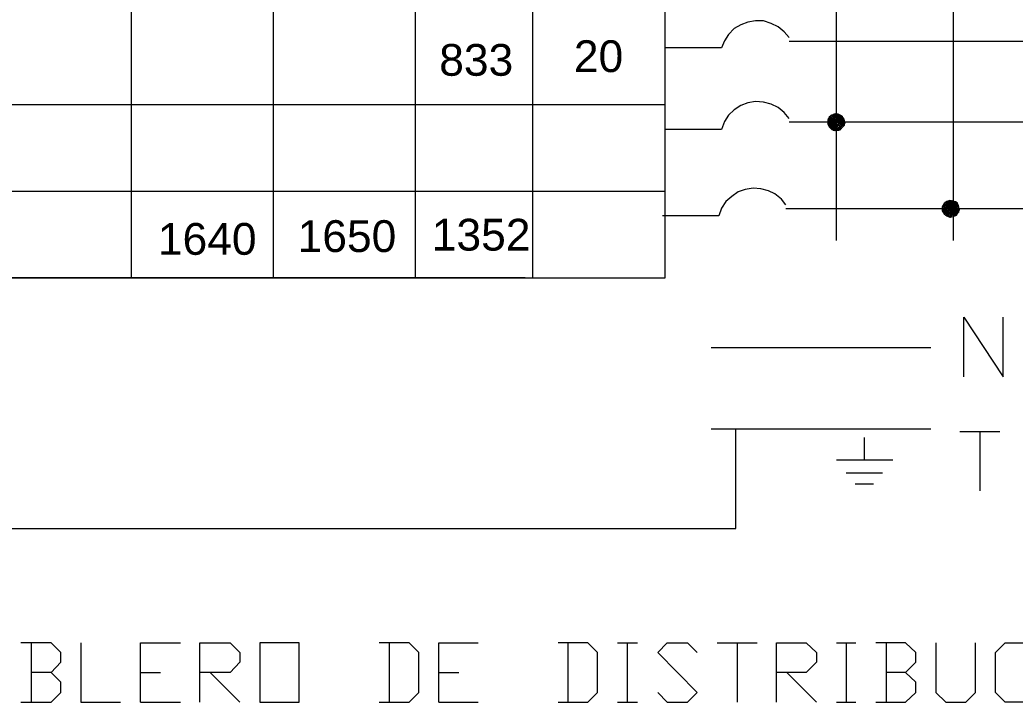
# Model space of a CAD drawing. Header units: metres. Extents: x -1 to 113, y -70 to 21.
# Drawn here: x 105.602 to 108.425, y 8.962 to 10.897 of the extents above; entities that cross this region are included whole.
import ezdxf

# ---------------------------------------------------------------- set-up
doc = ezdxf.new("R2010")
doc.units = ezdxf.units.M
doc.header["$LTSCALE"] = 0.5
doc.layers.add('TABLA', color=7, linetype='Continuous')
doc.styles.get("Standard").update_dxf_attribs({"font": 'arial.ttf'})

msp = doc.modelspace()

# ---------------------------------------------------------------- linework, layer by layer
at = {"layer": 'TABLA', "color": 7, "linetype": 'Continuous', "lineweight": 18, "true_color": 0x000007}
for p, q in [((105.9178, 12.4976), (105.9178, 10.1656)), ((107.056, 12.4976), (107.056, 10.1656)), ((107.9182, 12.4958), (107.9182, 10.2719)), ((108.2498, 12.4811), (108.2498, 10.2719)), ((106.3208, 12.2925), (106.3208, 10.1656)), ((106.7238, 12.2925), (106.7238, 10.1656)), ((107.056, 12.2925), (107.056, 10.1656)), ((107.5921, 10.8178), (107.4328, 10.8178)), ((108.6766, 10.8361), (107.7845, 10.8361)), ((107.4328, 10.6566), (103.8721, 10.6566)), ((107.8962, 10.6163), (107.8962, 10.6181)), ((107.8962, 10.6163), (107.8999, 10.6181)), ((107.8981, 10.6218), (107.9017, 10.6236)), ((107.8981, 10.6181), (107.8999, 10.6218)), ((107.8999, 10.6199), (107.9036, 10.6218)), ((107.8999, 10.6126), (107.9017, 10.6163)), ((107.9017, 10.6254), (107.9036, 10.6273)), ((107.9017, 10.6218), (107.9036, 10.6254)), ((107.9017, 10.6144), (107.9054, 10.6163)), ((107.9036, 10.6163), (107.9054, 10.6199)), ((107.9054, 10.6254), (107.9072, 10.6291)), ((107.9054, 10.6236), (107.9072, 10.6254)), ((107.9054, 10.6181), (107.9091, 10.6199)), ((107.9054, 10.6144), (107.9072, 10.6181)), ((107.9072, 10.6273), (107.9091, 10.6273)), ((107.9072, 10.6218), (107.9091, 10.6236)), ((107.9072, 10.6163), (107.9109, 10.6181)), ((107.9091, 10.6273), (107.9109, 10.6291)), ((107.9091, 10.6218), (107.9127, 10.6236)), ((107.9091, 10.6181), (107.9109, 10.6218)), ((107.9109, 10.6309), (107.9127, 10.6309)), ((107.9109, 10.6254), (107.9127, 10.6273)), ((107.9109, 10.6236), (107.9127, 10.6236)), ((107.9109, 10.6199), (107.9127, 10.6199)), ((107.9109, 10.6144), (107.9127, 10.6163)), ((107.9127, 10.6254), (107.9164, 10.6291)), ((107.9127, 10.6218), (107.9145, 10.6254)), ((107.9127, 10.6199), (107.9145, 10.6218)), ((107.9127, 10.6144), (107.9164, 10.6163)), ((107.9145, 10.6291), (107.9164, 10.6309)), ((107.9145, 10.6273), (107.9164, 10.6273)), ((107.9145, 10.6236), (107.9164, 10.6236)), ((107.9145, 10.6181), (107.9164, 10.6199)), ((107.9164, 10.6273), (107.9182, 10.6273)), ((107.9164, 10.6254), (107.9182, 10.6254)), ((107.9164, 10.6236), (107.9182, 10.6254)), ((107.9164, 10.6181), (107.9182, 10.6181)), ((107.9164, 10.6144), (107.9182, 10.6163)), ((107.9182, 10.6291), (107.9182, 10.6309)), ((107.9182, 10.6291), (107.92, 10.6291)), ((107.9182, 10.6273), (107.92, 10.6291)), ((107.9182, 10.6273), (107.92, 10.6273)), ((107.9182, 10.6254), (107.92, 10.6254)), ((107.9182, 10.6218), (107.92, 10.6236)), ((107.9182, 10.6199), (107.92, 10.6199)), ((107.9182, 10.6163), (107.9182, 10.6181)), ((107.9182, 10.6163), (107.92, 10.6163)), ((107.92, 10.6309), (107.9219, 10.6309)), ((107.92, 10.6273), (107.9219, 10.6291)), ((107.92, 10.6199), (107.9219, 10.6218)), ((107.92, 10.6181), (107.9219, 10.6181)), ((107.92, 10.6163), (107.9219, 10.6181)), ((107.9219, 10.6309), (107.9237, 10.6309)), ((107.9219, 10.6254), (107.9237, 10.6273)), ((107.9219, 10.6236), (107.9237, 10.6236)), ((107.9219, 10.6199), (107.9237, 10.6199)), ((107.9219, 10.6144), (107.9237, 10.6163)), ((107.9237, 10.6236), (107.9274, 10.6254)), ((107.9237, 10.6218), (107.9255, 10.6218)), ((107.9237, 10.6199), (107.9255, 10.6218)), ((107.9255, 10.6291), (107.9274, 10.6291)), ((107.9255, 10.6254), (107.9274, 10.6291)), ((107.9255, 10.6236), (107.9274, 10.6236)), ((107.9255, 10.6181), (107.9274, 10.6199)), ((107.9255, 10.6163), (107.9274, 10.6163)), ((107.9274, 10.6273), (107.9292, 10.6273)), ((107.9274, 10.6236), (107.9292, 10.6273)), ((107.9274, 10.6163), (107.9292, 10.6181)), ((107.9292, 10.6218), (107.931, 10.6236)), ((107.9292, 10.6163), (107.931, 10.6163)), ((107.931, 10.6199), (107.9347, 10.6218)), ((107.931, 10.6163), (107.9329, 10.6199)), ((107.931, 10.6181), (107.9329, 10.6181)), ((107.9329, 10.6254), (107.9347, 10.6254)), ((107.9329, 10.6218), (107.9347, 10.6236)), ((107.9329, 10.6144), (107.9347, 10.6163)), ((107.9347, 10.6236), (107.9365, 10.6236)), ((107.9347, 10.6199), (107.9365, 10.6218)), ((107.9365, 10.6181), (107.9384, 10.6199)), ((107.9384, 10.6163), (107.9402, 10.6163)), ((107.5921, 10.5869), (107.4328, 10.5869)), ((108.6766, 10.6071), (107.7845, 10.6071)), ((107.8944, 10.6126), (107.8962, 10.6144)), ((107.8944, 10.6108), (107.8962, 10.6108)), ((107.8944, 10.6089), (107.8962, 10.6089)), ((107.8944, 10.6071), (107.8962, 10.6071)), ((107.8944, 10.6034), (107.8962, 10.6071)), ((107.8944, 10.6016), (107.8962, 10.6034)), ((107.8962, 10.6126), (107.8981, 10.6144)), ((107.8962, 10.6089), (107.8981, 10.6126)), ((107.8962, 10.6071), (107.8981, 10.6089)), ((107.8962, 10.6053), (107.8999, 10.6071)), ((107.8962, 10.6016), (107.8981, 10.6034)), ((107.8962, 10.5979), (107.8981, 10.5979)), ((107.8981, 10.6108), (107.9017, 10.6126)), ((107.8981, 10.6071), (107.8999, 10.6108)), ((107.8981, 10.6071), (107.8999, 10.6071)), ((107.8981, 10.5998), (107.8999, 10.6016)), ((107.8981, 10.5961), (107.8999, 10.5998)), ((107.8981, 10.5979), (107.8999, 10.5979)), ((107.8981, 10.5943), (107.8999, 10.5961)), ((107.8981, 10.5943), (107.8999, 10.5943)), ((107.8999, 10.6089), (107.9036, 10.6108)), ((107.8999, 10.6071), (107.9017, 10.6071)), ((107.8999, 10.6053), (107.9017, 10.6071)), ((107.8999, 10.5979), (107.9036, 10.5998)), ((107.8999, 10.5943), (107.9017, 10.5961)), ((107.9017, 10.6108), (107.9036, 10.6144)), ((107.9017, 10.6071), (107.9036, 10.6071)), ((107.9017, 10.6034), (107.9054, 10.6053)), ((107.9017, 10.5998), (107.9036, 10.6034)), ((107.9017, 10.6016), (107.9036, 10.6016)), ((107.9017, 10.5924), (107.9036, 10.5943)), ((107.9017, 10.5906), (107.9036, 10.5924)), ((107.9017, 10.5906), (107.9036, 10.5906)), ((107.9036, 10.6126), (107.9072, 10.6144)), ((107.9036, 10.6089), (107.9054, 10.6126)), ((107.9036, 10.6071), (107.9054, 10.6089)), ((107.9036, 10.6053), (107.9036, 10.6071)), ((107.9036, 10.6016), (107.9072, 10.6034)), ((107.9036, 10.5979), (107.9054, 10.5998)), ((107.9036, 10.5906), (107.9072, 10.5924)), ((107.9036, 10.5888), (107.9054, 10.5888)), ((107.9036, 10.5888), (107.9054, 10.5888)), ((107.9054, 10.6071), (107.9091, 10.6089)), ((107.9054, 10.6071), (107.9072, 10.6071)), ((107.9054, 10.6034), (107.9072, 10.6071)), ((107.9054, 10.5961), (107.9072, 10.5979)), ((107.9054, 10.5924), (107.9072, 10.5961)), ((107.9054, 10.5943), (107.9072, 10.5943)), ((107.9054, 10.5906), (107.9072, 10.5906)), ((107.9072, 10.6089), (107.9091, 10.6126)), ((107.9072, 10.6053), (107.9109, 10.6071)), ((107.9072, 10.6016), (107.9091, 10.6053)), ((107.9072, 10.5943), (107.9109, 10.5961)), ((107.9072, 10.5906), (107.9091, 10.5924)), ((107.9072, 10.5869), (107.9091, 10.5869)), ((107.9091, 10.6108), (107.9127, 10.6126)), ((107.9091, 10.6071), (107.9109, 10.6108)), ((107.9091, 10.5998), (107.9127, 10.6016)), ((107.9091, 10.5961), (107.9109, 10.5998)), ((107.9091, 10.5888), (107.9109, 10.5906)), ((107.9091, 10.5851), (107.9109, 10.5888)), ((107.9091, 10.5869), (107.9109, 10.5869)), ((107.9109, 10.6089), (107.9145, 10.6108)), ((107.9109, 10.6071), (107.9127, 10.6071)), ((107.9109, 10.6053), (107.9127, 10.6071)), ((107.9109, 10.6016), (107.9127, 10.6053)), ((107.9109, 10.5979), (107.9145, 10.5998)), ((107.9109, 10.5943), (107.9127, 10.5979)), ((107.9109, 10.5869), (107.9145, 10.5888)), ((107.9127, 10.6108), (107.9145, 10.6144)), ((107.9127, 10.6071), (107.9127, 10.6089)), ((107.9127, 10.6034), (107.9164, 10.6053)), ((107.9127, 10.5998), (107.9145, 10.6034)), ((107.9127, 10.5924), (107.9145, 10.5943)), ((107.9127, 10.5888), (107.9145, 10.5924)), ((107.9127, 10.5869), (107.9145, 10.5869)), ((107.9145, 10.6126), (107.9182, 10.6144)), ((107.9145, 10.6089), (107.9182, 10.6126)), ((107.9145, 10.6071), (107.9164, 10.6089)), ((107.9145, 10.6071), (107.9164, 10.6071)), ((107.9145, 10.6016), (107.9182, 10.6034)), ((107.9145, 10.5979), (107.9164, 10.6016)), ((107.9145, 10.5906), (107.9182, 10.5924)), ((107.9145, 10.5869), (107.9164, 10.5906)), ((107.9164, 10.6071), (107.9182, 10.6071)), ((107.9164, 10.6071), (107.9182, 10.6071)), ((107.9164, 10.6034), (107.9182, 10.6053)), ((107.9164, 10.5961), (107.9182, 10.5979)), ((107.9164, 10.5924), (107.9182, 10.5943)), ((107.9164, 10.5851), (107.9182, 10.5869)), ((107.9182, 10.6144), (107.92, 10.6144)), ((107.9182, 10.6108), (107.92, 10.6126)), ((107.9182, 10.6108), (107.92, 10.6108)), ((107.9182, 10.6071), (107.92, 10.6089)), ((107.9182, 10.6053), (107.9182, 10.6071)), ((107.9182, 10.6053), (107.9219, 10.6071)), ((107.9182, 10.6016), (107.92, 10.6053)), ((107.9182, 10.6034), (107.92, 10.6034)), ((107.9182, 10.6016), (107.92, 10.6016)), ((107.9182, 10.5998), (107.92, 10.6016)), ((107.9182, 10.5998), (107.92, 10.5998)), ((107.9182, 10.5979), (107.92, 10.5979)), ((107.9182, 10.5943), (107.9182, 10.5961)), ((107.9182, 10.5943), (107.9219, 10.5961)), ((107.9182, 10.5906), (107.92, 10.5943)), ((107.9182, 10.5924), (107.92, 10.5924)), ((107.9182, 10.5906), (107.92, 10.5906)), ((107.9182, 10.5888), (107.92, 10.5906)), ((107.9182, 10.5869), (107.92, 10.5869)), ((107.92, 10.6071), (107.9219, 10.6108)), ((107.92, 10.6071), (107.9219, 10.6071)), ((107.92, 10.5998), (107.9237, 10.6016)), ((107.92, 10.5961), (107.9219, 10.5998)), ((107.92, 10.5924), (107.9237, 10.5943)), ((107.92, 10.5888), (107.9219, 10.5906)), ((107.92, 10.5851), (107.9219, 10.5888)), ((107.9219, 10.6089), (107.9255, 10.6108)), ((107.9219, 10.6071), (107.9237, 10.6071)), ((107.9219, 10.6053), (107.9237, 10.6071)), ((107.9219, 10.6034), (107.9237, 10.6053)), ((107.9219, 10.5979), (107.9255, 10.5998)), ((107.9219, 10.5943), (107.9237, 10.5979)), ((107.9219, 10.5869), (107.9255, 10.5888)), ((107.9219, 10.5833), (107.9237, 10.5869)), ((107.9237, 10.6126), (107.9255, 10.6144)), ((107.9237, 10.6108), (107.9255, 10.6108)), ((107.9237, 10.6034), (107.9274, 10.6071)), ((107.9237, 10.5998), (107.9255, 10.6034)), ((107.9237, 10.5924), (107.9274, 10.5943)), ((107.9237, 10.5888), (107.9255, 10.5924)), ((107.9255, 10.6126), (107.9274, 10.6126)), ((107.9255, 10.6071), (107.9274, 10.6089)), ((107.9255, 10.6071), (107.9274, 10.6071)), ((107.9255, 10.6016), (107.9292, 10.6034)), ((107.9255, 10.5979), (107.9274, 10.6016)), ((107.9255, 10.5961), (107.9274, 10.5979)), ((107.9255, 10.5906), (107.9292, 10.5924)), ((107.9255, 10.5869), (107.9274, 10.5906)), ((107.9255, 10.5851), (107.9274, 10.5869)), ((107.9274, 10.6144), (107.9292, 10.6144)), ((107.9274, 10.6126), (107.9292, 10.6144)), ((107.9274, 10.6053), (107.9292, 10.6071)), ((107.9274, 10.6034), (107.9292, 10.6034)), ((107.9274, 10.5924), (107.9292, 10.5961)), ((107.9274, 10.5888), (107.931, 10.5906)), ((107.9292, 10.6108), (107.931, 10.6126)), ((107.9292, 10.6053), (107.9329, 10.6071)), ((107.9292, 10.5998), (107.931, 10.6016)), ((107.9292, 10.5943), (107.9329, 10.5961)), ((107.9292, 10.5906), (107.931, 10.5943)), ((107.9292, 10.5869), (107.931, 10.5869)), ((107.931, 10.6089), (107.9329, 10.6108)), ((107.931, 10.6071), (107.9329, 10.6071)), ((107.931, 10.5979), (107.9329, 10.5998)), ((107.9329, 10.6089), (107.9347, 10.6089)), ((107.9329, 10.6071), (107.9347, 10.6071)), ((107.9329, 10.6034), (107.9347, 10.6053)), ((107.9329, 10.5979), (107.9365, 10.5998)), ((107.9329, 10.5943), (107.9347, 10.5979)), ((107.9329, 10.5924), (107.9347, 10.5943)), ((107.9347, 10.6126), (107.9365, 10.6144)), ((107.9347, 10.6089), (107.9365, 10.6126)), ((107.9347, 10.6108), (107.9365, 10.6108)), ((107.9347, 10.6071), (107.9365, 10.6071)), ((107.9347, 10.6016), (107.9365, 10.6034)), ((107.9347, 10.5998), (107.9365, 10.5998)), ((107.9365, 10.6071), (107.9384, 10.6089)), ((107.9365, 10.6071), (107.9384, 10.6071)), ((107.9365, 10.6016), (107.9402, 10.6053)), ((107.9365, 10.5961), (107.9384, 10.5979)), ((107.9384, 10.6144), (107.9402, 10.6144)), ((107.9384, 10.6126), (107.9402, 10.6144)), ((107.9384, 10.6071), (107.942, 10.6089)), ((107.9384, 10.6053), (107.9402, 10.6071)), ((107.9384, 10.6034), (107.9402, 10.6034)), ((107.9384, 10.5998), (107.9402, 10.5998)), ((107.9402, 10.6108), (107.9402, 10.6126)), ((107.9402, 10.5998), (107.942, 10.5998)), ((107.942, 10.6053), (107.9439, 10.6053)), ((107.9091, 10.5851), (107.9109, 10.5851)), ((107.9109, 10.5851), (107.9127, 10.5851)), ((107.92, 10.5833), (107.9219, 10.5851)), ((107.4328, 10.4111), (103.8721, 10.4111)), ((108.6766, 10.3616), (107.7753, 10.3616)), ((108.2186, 10.3653), (108.2205, 10.3653)), ((108.2186, 10.3616), (108.2186, 10.3635)), ((108.2186, 10.3616), (108.2205, 10.3616)), ((108.2205, 10.3671), (108.2205, 10.369)), ((108.2205, 10.3671), (108.2241, 10.369)), ((108.2205, 10.3635), (108.2223, 10.3671)), ((108.2205, 10.3616), (108.2223, 10.3635)), ((108.2223, 10.369), (108.2241, 10.3726)), ((108.2223, 10.3616), (108.2241, 10.3616)), ((108.2223, 10.358), (108.2241, 10.3616)), ((108.2241, 10.3763), (108.226, 10.3781)), ((108.2241, 10.3708), (108.2278, 10.3726)), ((108.2241, 10.3671), (108.226, 10.3708)), ((108.2241, 10.3653), (108.226, 10.3671)), ((108.2241, 10.3616), (108.226, 10.3616)), ((108.2241, 10.3598), (108.2278, 10.3616)), ((108.226, 10.3799), (108.2278, 10.3799)), ((108.226, 10.3744), (108.2278, 10.3763)), ((108.226, 10.3726), (108.2278, 10.3726)), ((108.226, 10.3616), (108.2278, 10.3653)), ((108.2278, 10.3799), (108.2296, 10.3799)), ((108.2278, 10.3744), (108.2296, 10.3744)), ((108.2278, 10.369), (108.2296, 10.3708)), ((108.2278, 10.3635), (108.2315, 10.3653)), ((108.2278, 10.3616), (108.2296, 10.3616)), ((108.2278, 10.3598), (108.2296, 10.3616)), ((108.2296, 10.3781), (108.2315, 10.3799)), ((108.2296, 10.3763), (108.2315, 10.3763)), ((108.2296, 10.3744), (108.2315, 10.3763)), ((108.2296, 10.3726), (108.2315, 10.3726)), ((108.2296, 10.3671), (108.2315, 10.369)), ((108.2296, 10.3653), (108.2315, 10.3653)), ((108.2296, 10.3616), (108.2296, 10.3635)), ((108.2315, 10.3781), (108.2333, 10.3781)), ((108.2315, 10.3726), (108.2333, 10.3744)), ((108.2315, 10.3671), (108.2351, 10.369)), ((108.2315, 10.3635), (108.2333, 10.3671)), ((108.2315, 10.3616), (108.2333, 10.3635)), ((108.2315, 10.3616), (108.2333, 10.3616)), ((108.2333, 10.3818), (108.237, 10.3836)), ((108.2333, 10.3781), (108.2351, 10.3818)), ((108.2333, 10.3799), (108.2351, 10.3799)), ((108.2333, 10.3763), (108.2351, 10.3763)), ((108.2333, 10.3708), (108.2351, 10.3726)), ((108.2333, 10.369), (108.2351, 10.369)), ((108.2333, 10.3653), (108.2351, 10.3653)), ((108.2333, 10.3598), (108.2351, 10.3616)), ((108.2351, 10.3799), (108.2388, 10.3818)), ((108.2351, 10.3763), (108.237, 10.3781)), ((108.2351, 10.3708), (108.237, 10.3708)), ((108.2351, 10.3671), (108.2388, 10.3708)), ((108.2351, 10.3653), (108.237, 10.3671)), ((108.2351, 10.3598), (108.237, 10.3616)), ((108.237, 10.3818), (108.2388, 10.3854)), ((108.237, 10.3744), (108.2388, 10.3763)), ((108.237, 10.3708), (108.2388, 10.3744)), ((108.237, 10.3726), (108.2388, 10.3726)), ((108.237, 10.369), (108.2388, 10.369)), ((108.237, 10.3635), (108.2388, 10.3653)), ((108.237, 10.3616), (108.2388, 10.3616)), ((108.237, 10.3616), (108.2388, 10.3616)), ((108.2388, 10.3836), (108.2425, 10.3854)), ((108.2388, 10.3799), (108.2406, 10.3818)), ((108.2388, 10.3726), (108.2425, 10.3744)), ((108.2388, 10.369), (108.2406, 10.3708)), ((108.2388, 10.3635), (108.2425, 10.3671)), ((108.2388, 10.3598), (108.2406, 10.3616)), ((108.2406, 10.3781), (108.2425, 10.3799)), ((108.2406, 10.3744), (108.2425, 10.3781)), ((108.2406, 10.3763), (108.2425, 10.3763)), ((108.2406, 10.3726), (108.2425, 10.3726)), ((108.2406, 10.3671), (108.2425, 10.369)), ((108.2406, 10.3653), (108.2425, 10.3653)), ((108.2406, 10.3616), (108.2406, 10.3635)), ((108.2406, 10.3616), (108.2425, 10.3616)), ((108.2425, 10.3836), (108.2443, 10.3854)), ((108.2425, 10.3836), (108.2443, 10.3836)), ((108.2425, 10.3818), (108.2443, 10.3836)), ((108.2425, 10.3799), (108.2443, 10.3799)), ((108.2425, 10.3781), (108.2443, 10.3781)), ((108.2425, 10.3763), (108.2461, 10.3781)), ((108.2425, 10.3726), (108.2443, 10.3744)), ((108.2425, 10.3726), (108.2443, 10.3726)), ((108.2425, 10.369), (108.2443, 10.369)), ((108.2425, 10.3671), (108.2443, 10.3671)), ((108.2425, 10.3653), (108.2461, 10.3671)), ((108.2425, 10.3653), (108.2443, 10.3653)), ((108.2425, 10.3635), (108.2443, 10.3635)), ((108.2425, 10.3616), (108.2443, 10.3635)), ((108.2425, 10.3616), (108.2443, 10.3616)), ((108.2425, 10.3598), (108.2443, 10.3616)), ((108.2443, 10.3818), (108.248, 10.3836)), ((108.2443, 10.3781), (108.2461, 10.3818)), ((108.2443, 10.3708), (108.2461, 10.3726)), ((108.2443, 10.3671), (108.2461, 10.3708)), ((108.2443, 10.369), (108.2461, 10.369)), ((108.2443, 10.3653), (108.2461, 10.3653)), ((108.2443, 10.3598), (108.2461, 10.3616)), ((108.2461, 10.3836), (108.2461, 10.3854)), ((108.2461, 10.3799), (108.2498, 10.3818)), ((108.2461, 10.3763), (108.248, 10.3799)), ((108.2461, 10.369), (108.2498, 10.3708)), ((108.2461, 10.3653), (108.248, 10.3671)), ((108.2461, 10.3616), (108.248, 10.3616)), ((108.248, 10.3854), (108.2498, 10.3854)), ((108.248, 10.3818), (108.2498, 10.3836)), ((108.248, 10.3744), (108.2516, 10.3763)), ((108.248, 10.3708), (108.2498, 10.3744)), ((108.248, 10.369), (108.2498, 10.369)), ((108.248, 10.3635), (108.2498, 10.3653)), ((108.248, 10.3616), (108.2498, 10.3635)), ((108.248, 10.3616), (108.2498, 10.3616)), ((108.2498, 10.3836), (108.2516, 10.3836)), ((108.2498, 10.3799), (108.2516, 10.3836)), ((108.2498, 10.3726), (108.2534, 10.3744)), ((108.2498, 10.369), (108.2516, 10.3726)), ((108.2498, 10.3616), (108.2516, 10.3616)), ((108.2516, 10.3781), (108.2553, 10.3799)), ((108.2516, 10.3744), (108.2534, 10.3781)), ((108.2516, 10.3671), (108.2534, 10.369)), ((108.2516, 10.3635), (108.2534, 10.3671)), ((108.2516, 10.3616), (108.2534, 10.3635)), ((108.2516, 10.3616), (108.2534, 10.3616)), ((108.2534, 10.3818), (108.2553, 10.3818)), ((108.2534, 10.3763), (108.2571, 10.3781)), ((108.2534, 10.3726), (108.2553, 10.3763)), ((108.2534, 10.3653), (108.2571, 10.3671)), ((108.2534, 10.3616), (108.2553, 10.3653)), ((108.2534, 10.3616), (108.2553, 10.3616)), ((108.2553, 10.3818), (108.2571, 10.3818)), ((108.2553, 10.3781), (108.2571, 10.3799)), ((108.2553, 10.3744), (108.2589, 10.3763)), ((108.2553, 10.3708), (108.2589, 10.3726)), ((108.2553, 10.3671), (108.2571, 10.3708)), ((108.2553, 10.3616), (108.2589, 10.3653)), ((108.2553, 10.3598), (108.2571, 10.3616)), ((108.2571, 10.3799), (108.2589, 10.3799)), ((108.2571, 10.3763), (108.2589, 10.3781)), ((108.2571, 10.369), (108.2608, 10.3708)), ((108.2571, 10.3653), (108.2589, 10.369)), ((108.2571, 10.3616), (108.2589, 10.3616)), ((108.2589, 10.3744), (108.2608, 10.3763)), ((108.2589, 10.3708), (108.2608, 10.3744)), ((108.2589, 10.3671), (108.2626, 10.369)), ((108.2589, 10.3635), (108.2608, 10.3653)), ((108.2589, 10.3616), (108.2608, 10.3635)), ((108.2589, 10.3598), (108.2589, 10.3616)), ((108.2608, 10.3781), (108.2626, 10.3781)), ((108.2608, 10.3726), (108.2626, 10.3744)), ((108.2608, 10.369), (108.2626, 10.3726)), ((108.2608, 10.3616), (108.2644, 10.3635)), ((108.2608, 10.3616), (108.2626, 10.3616)), ((108.2608, 10.358), (108.2626, 10.3616)), ((108.2626, 10.3708), (108.2644, 10.3708)), ((108.2626, 10.3671), (108.2644, 10.369)), ((108.2626, 10.3635), (108.2644, 10.3671)), ((108.2626, 10.3598), (108.2663, 10.3616)), ((108.2644, 10.3653), (108.2663, 10.3653)), ((108.2644, 10.3616), (108.2663, 10.3635)), ((107.5848, 10.3415), (107.4254, 10.3415)), ((108.2186, 10.358), (108.2223, 10.3598)), ((108.2205, 10.3561), (108.2205, 10.358)), ((108.2205, 10.3561), (108.2241, 10.358)), ((108.2205, 10.3525), (108.2223, 10.3561)), ((108.2205, 10.3543), (108.2223, 10.3543)), ((108.2205, 10.3525), (108.2223, 10.3525)), ((108.2223, 10.3543), (108.226, 10.3561)), ((108.2223, 10.3506), (108.2241, 10.3525)), ((108.2223, 10.3488), (108.2241, 10.3506)), ((108.2241, 10.3561), (108.226, 10.3598)), ((108.2241, 10.3488), (108.2278, 10.3506)), ((108.2241, 10.347), (108.226, 10.3488)), ((108.2241, 10.347), (108.226, 10.347)), ((108.226, 10.358), (108.2296, 10.3598)), ((108.226, 10.3506), (108.2278, 10.3543)), ((108.226, 10.347), (108.2296, 10.3488)), ((108.226, 10.3451), (108.2278, 10.3451)), ((108.226, 10.3451), (108.2278, 10.3451)), ((108.2278, 10.3525), (108.2315, 10.3543)), ((108.2278, 10.3488), (108.2296, 10.3525)), ((108.2278, 10.3433), (108.2296, 10.3433)), ((108.2296, 10.3543), (108.2315, 10.358)), ((108.2296, 10.3506), (108.2333, 10.3525)), ((108.2296, 10.347), (108.2315, 10.3506)), ((108.2296, 10.3433), (108.2315, 10.347)), ((108.2296, 10.3415), (108.2315, 10.3433)), ((108.2315, 10.3561), (108.2351, 10.358)), ((108.2315, 10.3525), (108.2333, 10.3561)), ((108.2315, 10.3451), (108.2351, 10.347)), ((108.2315, 10.3415), (108.2333, 10.3451)), ((108.2315, 10.3415), (108.2333, 10.3415)), ((108.2333, 10.3543), (108.237, 10.3561)), ((108.2333, 10.347), (108.2351, 10.3506)), ((108.2333, 10.3433), (108.237, 10.3451)), ((108.2333, 10.3396), (108.2351, 10.3433)), ((108.2351, 10.3561), (108.237, 10.3598)), ((108.2351, 10.3488), (108.2388, 10.3506)), ((108.2351, 10.3451), (108.237, 10.3488)), ((108.2351, 10.3396), (108.237, 10.3396)), ((108.237, 10.358), (108.2388, 10.358)), ((108.237, 10.3525), (108.2388, 10.3543)), ((108.237, 10.347), (108.2406, 10.3488)), ((108.237, 10.3433), (108.2388, 10.347)), ((108.237, 10.3396), (108.2388, 10.3433)), ((108.237, 10.3396), (108.2388, 10.3396)), ((108.2388, 10.358), (108.2406, 10.3598)), ((108.2388, 10.3525), (108.2425, 10.3543)), ((108.2388, 10.3488), (108.2406, 10.3525)), ((108.2388, 10.3415), (108.2425, 10.3433)), ((108.2388, 10.3378), (108.2406, 10.3415)), ((108.2406, 10.3561), (108.2425, 10.358)), ((108.2406, 10.3506), (108.2425, 10.3506)), ((108.2406, 10.347), (108.2425, 10.3488)), ((108.2406, 10.3451), (108.2425, 10.347)), ((108.2406, 10.3396), (108.2425, 10.3415)), ((108.2406, 10.3378), (108.2425, 10.3378)), ((108.2425, 10.358), (108.2443, 10.358)), ((108.2425, 10.3561), (108.2443, 10.3561)), ((108.2425, 10.3543), (108.2443, 10.3561)), ((108.2425, 10.3525), (108.2425, 10.3543)), ((108.2425, 10.3506), (108.2443, 10.3525)), ((108.2425, 10.347), (108.2443, 10.347)), ((108.2425, 10.3451), (108.2461, 10.347)), ((108.2425, 10.3451), (108.2443, 10.3451)), ((108.2425, 10.3433), (108.2443, 10.3451)), ((108.2425, 10.3415), (108.2425, 10.3433)), ((108.2425, 10.3415), (108.2443, 10.3415)), ((108.2425, 10.3378), (108.2425, 10.3396)), ((108.2443, 10.358), (108.2461, 10.358)), ((108.2443, 10.3543), (108.2461, 10.3543)), ((108.2443, 10.3488), (108.2461, 10.3506)), ((108.2443, 10.3433), (108.248, 10.3451)), ((108.2443, 10.3396), (108.2461, 10.3433)), ((108.2443, 10.3378), (108.2461, 10.3396)), ((108.2461, 10.358), (108.248, 10.3598)), ((108.2461, 10.3561), (108.248, 10.3561)), ((108.2461, 10.3543), (108.248, 10.3561)), ((108.2461, 10.3451), (108.248, 10.3488)), ((108.248, 10.358), (108.2498, 10.358)), ((108.248, 10.3525), (108.2498, 10.3543)), ((108.248, 10.347), (108.2516, 10.3488)), ((108.248, 10.3415), (108.2498, 10.3433)), ((108.248, 10.3378), (108.2498, 10.3396)), ((108.2498, 10.3598), (108.2516, 10.3598)), ((108.2498, 10.358), (108.2516, 10.3598)), ((108.2498, 10.3506), (108.2516, 10.3525)), ((108.2498, 10.3488), (108.2516, 10.3488)), ((108.2498, 10.3396), (108.2516, 10.3415)), ((108.2516, 10.3561), (108.2534, 10.358)), ((108.2516, 10.3543), (108.2534, 10.3543)), ((108.2516, 10.3506), (108.2534, 10.3506)), ((108.2516, 10.3451), (108.2534, 10.347)), ((108.2534, 10.3543), (108.2553, 10.3561)), ((108.2534, 10.3525), (108.2553, 10.3525)), ((108.2534, 10.3506), (108.2553, 10.3525)), ((108.2534, 10.3433), (108.2553, 10.3451)), ((108.2534, 10.3415), (108.2553, 10.3415)), ((108.2534, 10.3415), (108.2553, 10.3415)), ((108.2553, 10.3543), (108.2571, 10.3543)), ((108.2553, 10.3488), (108.2571, 10.3506)), ((108.2553, 10.3433), (108.2589, 10.3451)), ((108.2571, 10.358), (108.2608, 10.3598)), ((108.2571, 10.3543), (108.2589, 10.358)), ((108.2571, 10.3561), (108.2589, 10.3561)), ((108.2571, 10.347), (108.2589, 10.3488)), ((108.2571, 10.3451), (108.2589, 10.3451)), ((108.2589, 10.3525), (108.2608, 10.3543)), ((108.2589, 10.347), (108.2608, 10.347)), ((108.2608, 10.3506), (108.2626, 10.3525)), ((108.2608, 10.347), (108.2626, 10.3506)), ((108.2608, 10.3488), (108.2626, 10.3488)), ((108.2626, 10.3561), (108.2644, 10.358)), ((108.2644, 10.3543), (108.2663, 10.3543)), ((108.2644, 10.3525), (108.2663, 10.3525)), ((108.2663, 10.3598), (108.2681, 10.3598)), ((108.2663, 10.3561), (108.2663, 10.358)), ((107.0358, 10.1656), (104.603, 10.1656)), ((107.5634, 9.9678), (108.1863, 9.9678)), ((107.5634, 9.7369), (108.1863, 9.7369)), ((107.9976, 9.7131), (107.9976, 9.649)), ((108.2687, 9.7296), (108.3823, 9.7296)), ((108.3255, 9.7296), (108.3255, 9.5611)), ((107.9188, 9.649), (108.0782, 9.649)), ((107.9463, 9.6124), (108.0489, 9.6124)), ((107.9719, 9.5812), (108.0232, 9.5812)), ((105.6344, 9.1306), (105.6344, 8.962)), ((106.6493, 9.1306), (106.6493, 8.962)), ((107.1567, 9.1306), (107.1567, 8.962)), ((107.2978, 9.1306), (107.3546, 9.1306)), ((107.3253, 9.1306), (107.3253, 8.962)), ((107.5799, 9.1306), (107.6935, 9.1306)), ((107.6367, 9.1306), (107.6367, 8.962)), ((107.9188, 9.1306), (107.9738, 9.1306)), ((107.9463, 9.1306), (107.9463, 8.962)), ((108.0599, 9.1306), (108.0599, 8.962)), ((105.944, 9.0463), (106.0008, 9.0463)), ((106.1418, 9.0463), (106.2261, 8.962)), ((106.7903, 9.0463), (106.8471, 9.0463)), ((107.7777, 9.0463), (107.862, 8.962)), ((105.944, 8.962), (106.0576, 8.962)), ((106.7903, 8.962), (106.9021, 8.962)), ((107.2978, 8.962), (107.3546, 8.962)), ((107.9188, 8.962), (107.9738, 8.962))]:
    msp.add_line(p, q, dxfattribs=at)
for points in [[(103.8721, 10.1656), (107.4328, 10.1656), (107.4328, 12.4976), (103.8721, 12.4976)], [(107.942, 10.6071), (107.9402, 10.6163), (107.9329, 10.6254), (107.9255, 10.6291), (107.9145, 10.6309), (107.9054, 10.6273), (107.8981, 10.6218), (107.8944, 10.6126), (107.8944, 10.6016), (107.8981, 10.5943), (107.9054, 10.5869), (107.9145, 10.5833), (107.9255, 10.5851), (107.9329, 10.5906), (107.9402, 10.5979)], [(108.2663, 10.3616), (108.2644, 10.3708), (108.2589, 10.3799), (108.2498, 10.3836), (108.2406, 10.3854), (108.2315, 10.3818), (108.2241, 10.3763), (108.2186, 10.3671), (108.2186, 10.3561), (108.2241, 10.347), (108.2315, 10.3415), (108.2406, 10.3378), (108.2498, 10.3396), (108.2589, 10.3433), (108.2644, 10.3525)], [(106.2829, 8.962), (106.3947, 8.962), (106.3947, 9.1306), (106.2829, 9.1306)]]:
    msp.add_lwpolyline(points, close=True, dxfattribs=at)
for points in [[(107.7845, 10.8471), (107.7698, 10.8636), (107.7533, 10.8782), (107.7332, 10.8874), (107.7112, 10.8947), (107.6892, 10.8947), (107.6672, 10.891), (107.6471, 10.8837), (107.6288, 10.8727), (107.6123, 10.8562), (107.6013, 10.8379), (107.5921, 10.8178)], [(107.7845, 10.6181), (107.7698, 10.6346), (107.7533, 10.6492), (107.7332, 10.6584), (107.7112, 10.6639), (107.6892, 10.6657), (107.6672, 10.6621), (107.6471, 10.6547), (107.6288, 10.6419), (107.6123, 10.6273), (107.6013, 10.6089), (107.5921, 10.5869)], [(107.8999, 10.6163), (107.9036, 10.6199), (107.9072, 10.6236), (107.9109, 10.6273), (107.9145, 10.6309)], [(107.9072, 10.6126), (107.9109, 10.6163), (107.9145, 10.6199), (107.9182, 10.6236)], [(107.9182, 10.6236), (107.9219, 10.6273), (107.9237, 10.6309)], [(107.9182, 10.6126), (107.9219, 10.6163), (107.9255, 10.6199), (107.9292, 10.6236), (107.931, 10.6273)], [(107.9182, 10.6181), (107.92, 10.6218), (107.9237, 10.6254)], [(107.92, 10.6108), (107.9237, 10.6144), (107.9274, 10.6181), (107.931, 10.6218)], [(107.9237, 10.6071), (107.9255, 10.6089), (107.9292, 10.6126), (107.9329, 10.6163), (107.9365, 10.6199)], [(107.9274, 10.6071), (107.931, 10.6108), (107.9347, 10.6144), (107.9384, 10.6181)], [(107.8962, 10.5998), (107.8981, 10.6016), (107.9017, 10.6053)], [(107.8999, 10.5924), (107.9017, 10.5943), (107.9054, 10.5979), (107.9091, 10.6016)], [(107.9054, 10.5869), (107.9091, 10.5906), (107.9127, 10.5943), (107.9164, 10.5979)], [(107.9127, 10.5833), (107.9164, 10.5869), (107.9182, 10.5888)], [(107.9274, 10.5961), (107.931, 10.5998), (107.9347, 10.6034), (107.9384, 10.6071)], [(107.9292, 10.6016), (107.9329, 10.6053), (107.9347, 10.6071)], [(107.931, 10.5888), (107.9347, 10.5924), (107.9384, 10.5961)], [(107.9347, 10.6071), (107.9365, 10.6089), (107.9402, 10.6126)], [(107.9365, 10.5979), (107.9402, 10.6016), (107.9402, 10.6034)], [(107.9164, 10.5833), (107.9182, 10.5833), (107.9182, 10.5851)], [(107.7753, 10.3726), (107.7625, 10.3891), (107.7442, 10.4038), (107.7259, 10.4129), (107.7039, 10.4184), (107.6819, 10.4202), (107.6599, 10.4166), (107.6398, 10.4093), (107.6214, 10.3964), (107.605, 10.3818), (107.5921, 10.3635), (107.5848, 10.3415)], [(108.2205, 10.3708), (108.2223, 10.3726), (108.226, 10.3763), (108.2296, 10.3799), (108.2333, 10.3836)], [(108.2223, 10.3616), (108.226, 10.3653), (108.2296, 10.369), (108.2333, 10.3726), (108.237, 10.3763), (108.2406, 10.3799), (108.2425, 10.3818)], [(108.226, 10.3543), (108.2296, 10.358), (108.2333, 10.3616)], [(108.2278, 10.3708), (108.2315, 10.3744), (108.2351, 10.3781)], [(108.2333, 10.3616), (108.237, 10.3653), (108.2406, 10.369), (108.2425, 10.3708)], [(108.2425, 10.3708), (108.2443, 10.3726), (108.248, 10.3763), (108.2516, 10.3799)], [(108.2425, 10.3561), (108.2461, 10.3598), (108.248, 10.3616)], [(108.2425, 10.3488), (108.2443, 10.3506), (108.248, 10.3543), (108.2516, 10.358), (108.2553, 10.3616)], [(108.2443, 10.3616), (108.248, 10.3653), (108.2516, 10.369), (108.2553, 10.3726)], [(108.2333, 10.3506), (108.237, 10.3543), (108.2406, 10.358), (108.2425, 10.3598)], [(108.2461, 10.3488), (108.2498, 10.3525), (108.2534, 10.3561), (108.2571, 10.3598)], [(108.248, 10.3433), (108.2516, 10.347), (108.2553, 10.3506), (108.2589, 10.3543), (108.2626, 10.358)], [(108.2498, 10.3415), (108.2534, 10.3451), (108.2571, 10.3488), (108.2608, 10.3525), (108.2644, 10.3561)], [(108.2797, 9.8853), (108.2797, 10.0539), (108.3914, 9.8853), (108.3914, 10.0539)], [(103.8996, 9.4548), (107.633, 9.4548), (107.633, 9.7369)], [(105.6912, 9.0463), (105.7187, 9.0756), (105.7187, 9.1031), (105.6912, 9.1306), (105.6051, 9.1306)], [(105.7755, 9.1306), (105.7755, 8.962), (105.8872, 8.962)], [(105.944, 8.962), (105.944, 9.1306), (106.0576, 9.1306)], [(106.1125, 8.962), (106.1125, 9.1306), (106.1986, 9.1306), (106.2261, 9.1031), (106.2261, 9.0756), (106.1986, 9.0463), (106.1125, 9.0463)], [(106.6218, 8.962), (106.7061, 8.962), (106.7336, 8.9895), (106.7336, 9.1031), (106.7061, 9.1306), (106.6218, 9.1306)], [(106.7903, 8.962), (106.7903, 9.1306), (106.9021, 9.1306)], [(107.1292, 8.962), (107.2135, 8.962), (107.241, 8.9895), (107.241, 9.1031), (107.2135, 9.1306), (107.1292, 9.1306)], [(107.4114, 8.9895), (107.4388, 8.962), (107.4956, 8.962), (107.5231, 8.9895), (107.4114, 9.1031), (107.4388, 9.1306), (107.4956, 9.1306), (107.5231, 9.1031)], [(107.7484, 8.962), (107.7484, 9.1306), (107.8327, 9.1306), (107.862, 9.1031), (107.862, 9.0756), (107.8327, 9.0463), (107.7484, 9.0463)], [(108.1148, 9.0463), (108.1441, 9.0756), (108.1441, 9.1031), (108.1148, 9.1306), (108.0305, 9.1306)], [(108.2009, 9.1306), (108.2009, 8.9895), (108.2284, 8.962), (108.2852, 8.962), (108.3127, 8.9895), (108.3127, 9.1306)], [(108.483, 8.9895), (108.4537, 8.962), (108.3969, 8.962), (108.3695, 8.9895), (108.3695, 9.1031), (108.3969, 9.1306), (108.4537, 9.1306), (108.483, 9.1031)], [(105.6051, 8.962), (105.6912, 8.962), (105.7187, 8.9895), (105.7187, 9.0188), (105.6912, 9.0463), (105.6344, 9.0463)], [(108.0305, 8.962), (108.1148, 8.962), (108.1441, 8.9895), (108.1441, 9.0188), (108.1148, 9.0463), (108.0599, 9.0463)]]:
    msp.add_lwpolyline(points, dxfattribs=at)

# ---------------------------------------------------------------- texts
at = {"layer": 'TABLA', "char_height": 0.0901, "attachment_point": 1}
for s, width, insert in [('20', 0.090104, (107.1737, 10.8396)), ('833', 0.005066, (106.7917, 10.8291)), ('1352', 0.090104, (106.7706, 10.3331)), ('1640', 0.090104, (105.9936, 10.3212)), ('1650', 0.090104, (106.39, 10.3291))]:
    msp.add_mtext_dynamic_manual_height_columns(s, width=width, gutter_width=0.4505, heights=[0], dxfattribs=dict(at, insert=insert))

doc.saveas('drawing.dxf')
